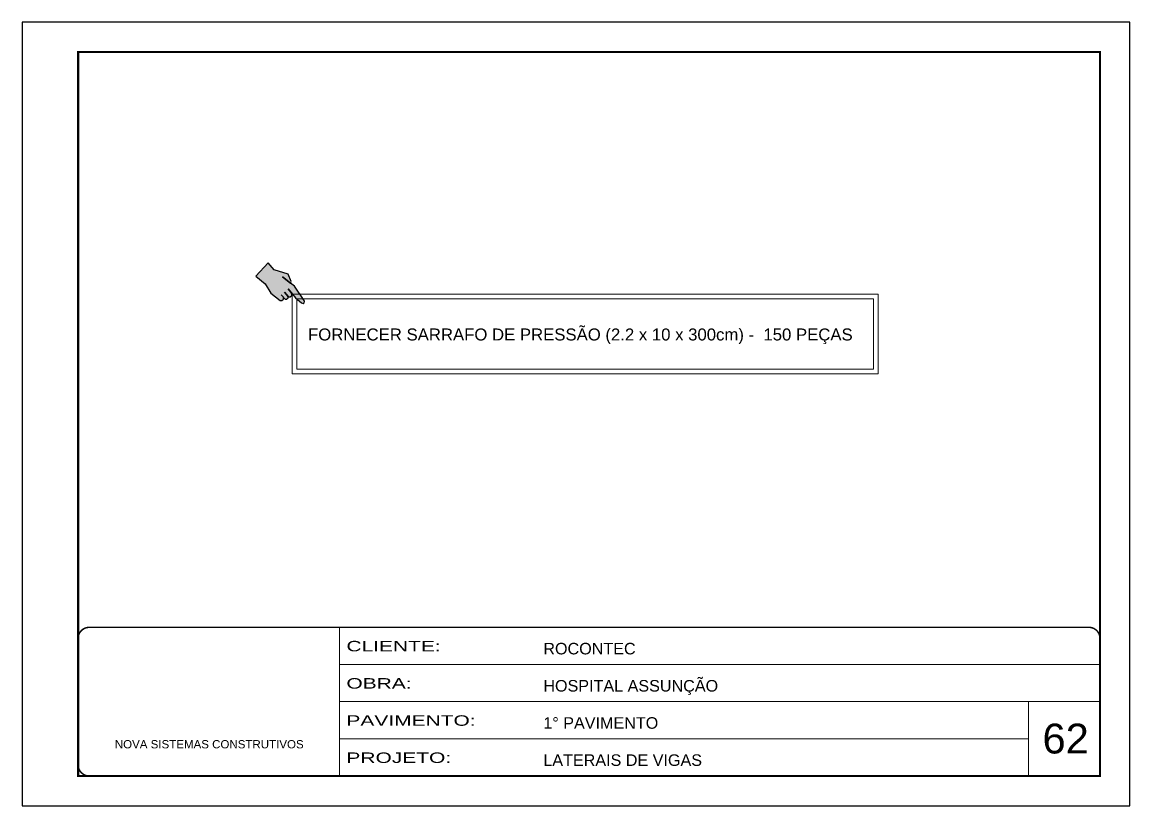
# Model space of a CAD drawing. Extents: x 137137 to 143418, y 10464 to 34486.
# Drawn here: x 138722 to 140207, y 16207 to 17257 of the extents above; entities that cross this region are included whole.
import ezdxf

# ---------------------------------------------------------------- set-up
doc = ezdxf.new("R2010")
doc.units = 0
doc.linetypes.add('CONTINUO', pattern=[0])
doc.linetypes.add('DASHED', pattern=[0.75, 0.5, -0.25])
for name, color, linetype, lineweight in [('CARIMBO', 255, 'Continuous', 9), ('contorno de painel', 7, 'Continuous', 13), ('Folhas', 255, 'Continuous', 9), ('SARRAFO DE PRESSAO', 251, 'DASHED', 9)]:
    doc.layers.add(name, color=color, linetype=linetype, lineweight=lineweight)
doc.layers.add('Laje_Perimetro', color=7, linetype='Continuous', plot=False)
doc.layers.add('REGUA-80', color=111, linetype='Continuous')
doc.layers.add('va165-sec', color=5, linetype='DASHED')
doc.styles.add('ARIAL', font='arial.ttf')
doc.styles.add('Tecnologia', font='')
doc.styles.get('Tecnologia').set_extended_font_data('Forgotten Futurist')

# ---------------------------------------------------------------- blocks, each defined once
blk = doc.blocks.new('9999999999')
at = {"color": 30, "linetype": 'CONTINUO'}
for p, q in [((98564.6, 34230.2), (98564.6, 34429.4)), ((98564.6, 34379.6), (99584, 34379.6)), ((98564.6, 34329.8), (99488, 34329.8)), ((99584, 34329.8), (99488, 34329.8)), ((99488, 34329.8), (99488, 34230.2)), ((98564.6, 34280), (99488, 34280))]:
    blk.add_line(p, q, dxfattribs=at)
at = {"color": 30, "linetype": 'CONTINUO', "const_width": 2}
blk.add_lwpolyline([(99584, 34230.2), (99584, 34414.4, 0.414214), (99569, 34429.4), (98229, 34429.4, 0.414214), (98214, 34414.4), (98214, 34245.2, 0.414214), (98229, 34230.2), (99584, 34230.2)], format="xyb", dxfattribs=at)
at = {"layer": 'Folhas'}
blk.add_lwpolyline([(98139, 34190.2), (99624, 34190.2), (99624, 35240.2), (98139, 35240.2)], close=True, dxfattribs=at)
at = {"layer": 'Folhas', "color": 30, "const_width": 3}
blk.add_lwpolyline([(98214, 34230.2), (99584, 34230.2), (99584, 35200.2), (98214, 35200.2)], close=True, dxfattribs=at)
at = {"color": 7, "linetype": 'Continuous', "ltscale": 5, "style": 'ARIAL'}
for s, height, p in [('ROCONTEC', 15.48, (98837.7, 34393.1)), ('HOSPITAL ASSUNÇÃO', 15.483, (98837.7, 34343.3)), ('1° PAVIMENTO', 15.483, (98837.7, 34293.5)), ('NOVA SISTEMAS CONSTRUTIVOS', 11.059, (98263.2, 34267.2)), ('LATERAIS DE VIGAS', 15.483, (98837.7, 34243.7))]:
    blk.add_text(s, height=height, dxfattribs=at).set_placement(p)
at = {"layer": 'Folhas', "color": 7, "style": 'Tecnologia', "width": 1.5}
for s, p in [('CLIENTE:', (98573.7, 34397.2)), ('OBRA:', (98573.7, 34347.3)), ('PAVIMENTO:', (98573.7, 34297.5)), ('PROJETO:', (98573.7, 34247.7))]:
    blk.add_text(s, height=14, dxfattribs=at).set_placement(p)
blk = doc.blocks.new('INDICADOR')
at = {"layer": 'va165-sec', "ltscale": 100}
blk.add_hatch(color=61, dxfattribs=at).paths.add_polyline_path([(-59.7, -24.5), (-37.5, -24.3), (-35.4, -22.8), (-34.7, -18.5), (-36.9, -15.9), (-32.1, -16.5), (-29.9, -15.1), (-29.3, -11.2), (-31.5, -8.9), (-29.5, -9.3), (-27.5, -7.7), (-26.6, -3.4), (-28.9, -0.4), (-18.5, -2.8), (-3.7, -3.1), (-0.7, -1.9), (0, 0), (-1.3, 2.8), (-2.9, 3.5), (-33.7, 13.2), (-42.6, 13.1), (-44, 16), (-56.7, 23.9), (-82.1, 13.8), (-99.5, 16.7), (-102.1, -17), (-79.1, -17.5)])
at = {"layer": 'REGUA-80', "color": 1}
blk.add_lwpolyline([(-102.1, -17), (-79.1, -17.5), (-59.7, -24.5), (-37.5, -24.3), (-35.4, -22.8), (-34.7, -18.5), (-36.9, -15.9), (-43.1, -15.1), (-32.1, -16.5), (-29.9, -15.1), (-29.3, -11.2), (-31.5, -8.9), (-41.5, -7), (-29.5, -9.3), (-27.5, -7.7), (-26.6, -3.4), (-28.9, -0.4), (-39.8, 2.2), (-18.5, -2.8), (-3.7, -3.1), (-0.7, -1.9), (0, 0), (-1.3, 2.8), (-2.9, 3.5), (-33.7, 13.2), (-42.6, 13.1), (-61.9, 12.9), (-42.6, 13.1), (-44, 16), (-56.7, 23.9), (-82.1, 13.8), (-99.5, 16.7), (-102.1, -17)], dxfattribs=at)
blk = doc.blocks.new('DEDADA')
at = {"linetype": 'Continuous', "ltscale": 100, "xscale": 0.5000000000004939, "yscale": 0.5000000000004939, "zscale": 0.5000000000004939, "rotation": 321.5463332659798}
blk.add_blockref('INDICADOR', (63.1, 17), dxfattribs=at)

msp = doc.modelspace()

# ---------------------------------------------------------------- linework, layer by layer
at = {"layer": 'contorno de painel', "color": 1}
for points in [[(139084.34, 16892.9), (139869.91, 16892.9), (139869.91, 16786.01), (139084.34, 16786.01)], [(139090.6, 16886.64), (139863.65, 16886.64), (139863.65, 16792.27), (139090.6, 16792.27)]]:
    msp.add_lwpolyline(points, close=True, dxfattribs=at)
at = {"layer": 'Laje_Perimetro'}
msp.add_lwpolyline([(140207.29, 17257.15), (138722.29, 17257.15), (138722.29, 16207.15), (140207.29, 16207.15)], close=True, dxfattribs=at)

# ---------------------------------------------------------------- block references
at = {"lineweight": 5, "xscale": 1.432821714138108, "yscale": 1.432821714138108, "zscale": 0.4776072380460363}
msp.add_blockref('DEDADA', (139009.86, 16856.68), dxfattribs=at)
at = {"layer": 'SARRAFO DE PRESSAO', "color": 6, "linetype": 'ByBlock'}
msp.add_blockref('9999999999', (40583.31, -17983.06), dxfattribs=at)

# ---------------------------------------------------------------- texts
at = {"layer": 'CARIMBO', "color": 1, "style": 'ARIAL'}
msp.add_text('FORNECER SARRAFO DE PRESSÃO (2.2 x 10 x 300cm) -  150 PEÇAS', height=16.0518, dxfattribs=at).set_placement((139105.55, 16830.66))
at = {"layer": 'CARIMBO', "style": 'ARIAL'}
msp.add_text('62', height=40, dxfattribs=at).set_placement((140090.15, 16277.29))

doc.saveas('drawing.dxf')
